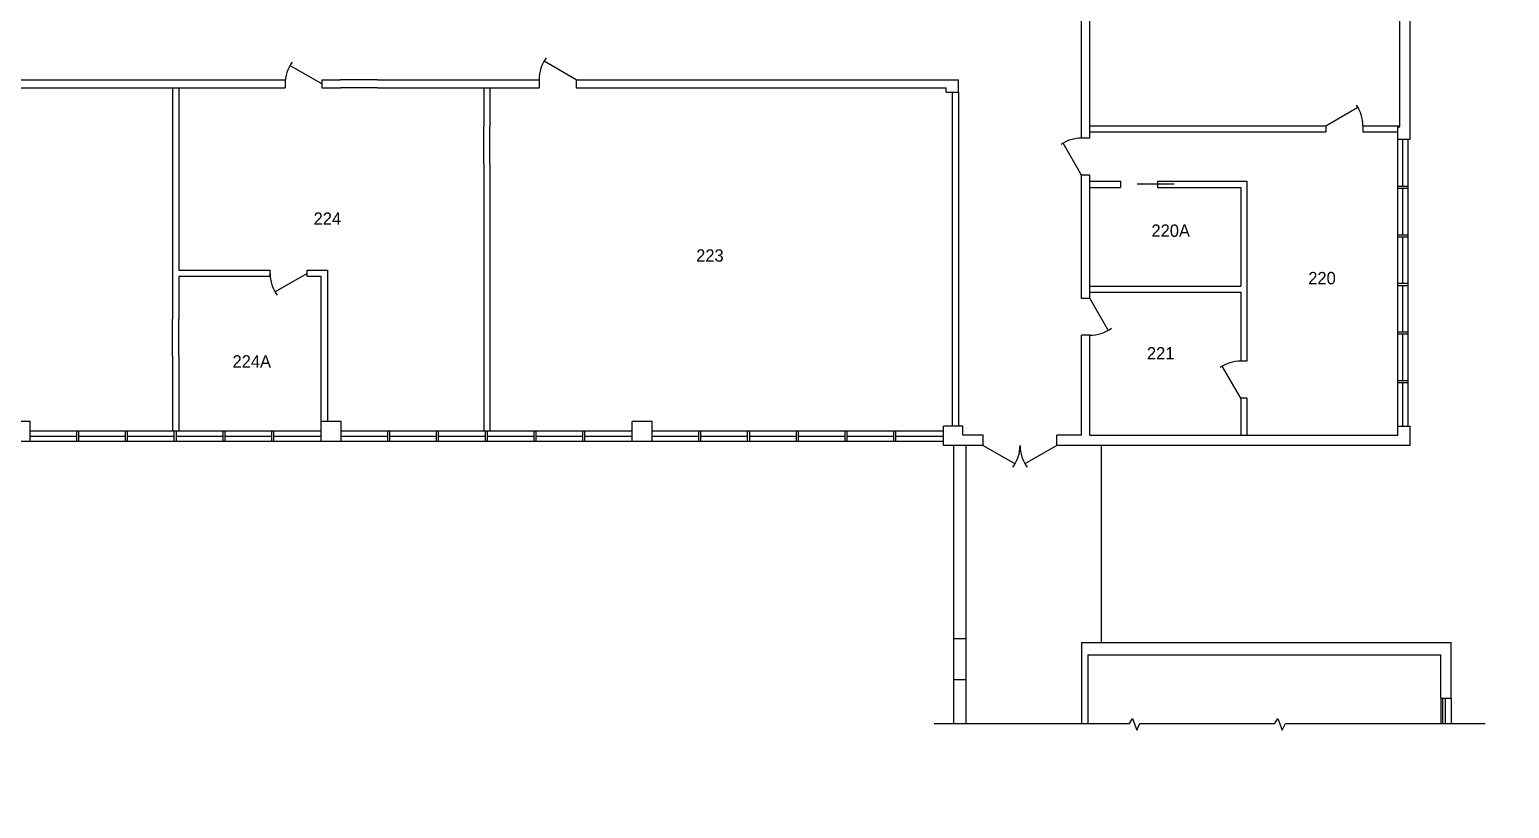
# Model space of a CAD drawing. Header units: inches. Extents: x -34849 to 37501, y -26482 to 39290.
# Drawn here: x 1586 to 3027, y 5883 to 6642 of the extents above; entities that cross this region are included whole.
import ezdxf
from ezdxf.enums import TextEntityAlignment as Align

# ---------------------------------------------------------------- set-up
doc = ezdxf.new("R2010")
doc.units = ezdxf.units.IN
doc.header["$MEASUREMENT"] = 0
for name, color, linetype in [('035$03DOOR', 150, 'Continuous'), ('035$03LOD', 251, 'Continuous'), ('035$03OFFICE', 7, 'Continuous'), ('035$03OUT', 7, 'Continuous'), ('035$03WAL', 7, 'Continuous'), ('035$04OFF', 7, 'Continuous')]:
    doc.layers.add(name, color=color, linetype=linetype)

# ---------------------------------------------------------------- blocks, each defined once
blk = doc.blocks.new('OFFICE')
at = {"color": 2, "linetype": 'Continuous'}
blk.add_attdef('OFFICE', text='', height=12, dxfattribs=at).set_placement((0, 0), align=Align.MIDDLE)

msp = doc.modelspace()

# ---------------------------------------------------------------- linework, layer by layer
at = {"layer": '035$03DOOR'}
for p, q in [((1870.7, 6588.7, 0), (1839.5, 6606.7, 0)), ((2118.2, 6592.7, 0), (2087, 6610.7, 0)), ((2848.7, 6547.9, 0), (2879.9, 6565.9, 0)), ((2610.7, 6499.9, 0), (2592.7, 6531.1, 0)), ((2700.8, 6490.9, 0), (2664.8, 6490.9, 0)), ((1856.2, 6404.2, 0), (1825, 6386.2, 0)), ((2618.7, 6379.9, 0), (2636.7, 6348.7, 0)), ((2765.7, 6282.7, 0), (2747.7, 6313.8, 0)), ((2514.7, 6236.7, 0), (2545.9, 6218.7, 0)), ((2586.7, 6236.7, 0), (2555.5, 6218.7, 0))]:
    msp.add_line(p, q, dxfattribs=at)
for centre, start, end in [((1870.7, 6588.7, 0), 143.8843, 180), ((2118.2, 6592.7, 0), 143.8843, 180), ((2848.7, 6547.9, 0), 0, 33.9788), ((2610.7, 6499.9, 0), 90, 124.17), ((1856.2, 6404.2, 0), 180, 216.1157), ((2618.7, 6379.9, 0), 270, 305.9532), ((2765.7, 6282.7, 0), 90, 124.17), ((2514.7, 6236.7, 0), 323.8843, 0), ((2586.7, 6236.7, 0), 180, 216.1157)]:
    msp.add_arc(centre, 36, start, end, dxfattribs=at)
at = {"layer": '035$03LOD'}
for p, q in [((2918.7, 6488.7, 0), (2918.7, 6534.9, 0)), ((2923.7, 6488.7, 0), (2923.7, 6534.9, 0)), ((2928.7, 6488.7, 0), (2928.7, 6534.9, 0)), ((2918.7, 6441.4, 0), (2918.7, 6486.7, 0)), ((2923.7, 6441.4, 0), (2923.7, 6486.7, 0)), ((2928.7, 6441.4, 0), (2928.7, 6486.7, 0)), ((2918.7, 6394.2, 0), (2918.7, 6439.4, 0)), ((2923.7, 6394.2, 0), (2923.7, 6439.4, 0)), ((2928.7, 6394.2, 0), (2928.7, 6439.4, 0)), ((2918.7, 6346.9, 0), (2918.7, 6392.2, 0)), ((2923.7, 6346.9, 0), (2923.7, 6392.2, 0)), ((2928.7, 6346.9, 0), (2928.7, 6392.2, 0)), ((2918.7, 6299.7, 0), (2918.7, 6344.9, 0)), ((2923.7, 6299.7, 0), (2923.7, 6344.9, 0)), ((2928.7, 6299.7, 0), (2928.7, 6344.9, 0)), ((2918.7, 6255.4, 0), (2918.7, 6297.7, 0)), ((2923.7, 6255.4, 0), (2923.7, 6297.7, 0)), ((2928.7, 6255.4, 0), (2928.7, 6297.7, 0)), ((1631.5, 6250.5, 0), (1586.5, 6250.5, 0)), ((1631.5, 6245.5, 0), (1586.5, 6245.5, 0)), ((1679, 6250.5, 0), (1633.5, 6250.5, 0)), ((1679, 6245.5, 0), (1633.5, 6245.5, 0)), ((1726.5, 6250.5, 0), (1681, 6250.5, 0)), ((1726.5, 6245.5, 0), (1681, 6245.5, 0)), ((1774, 6250.5, 0), (1728.5, 6250.5, 0)), ((1774, 6245.5, 0), (1728.5, 6245.5, 0)), ((1821.5, 6250.5, 0), (1776, 6250.5, 0)), ((1821.5, 6245.5, 0), (1776, 6245.5, 0)), ((1870, 6250.5, 0), (1823.5, 6250.5, 0)), ((1870, 6245.5, 0), (1823.5, 6245.5, 0)), ((1934.5, 6250.5, 0), (1889.5, 6250.5, 0)), ((1934.5, 6245.5, 0), (1889.5, 6245.5, 0)), ((1982, 6250.5, 0), (1936.5, 6250.5, 0)), ((1982, 6245.5, 0), (1936.5, 6245.5, 0)), ((2029.5, 6250.5, 0), (1984, 6250.5, 0)), ((2029.5, 6245.5, 0), (1984, 6245.5, 0)), ((2077, 6250.5, 0), (2031.5, 6250.5, 0)), ((2077, 6245.5, 0), (2031.5, 6245.5, 0)), ((2124.5, 6250.5, 0), (2079, 6250.5, 0)), ((2124.5, 6245.5, 0), (2079, 6245.5, 0)), ((2173, 6250.5, 0), (2126.5, 6250.5, 0)), ((2173, 6245.5, 0), (2126.5, 6245.5, 0)), ((2237.5, 6250.5, 0), (2192.5, 6250.5, 0)), ((2237.5, 6245.5, 0), (2192.5, 6245.5, 0)), ((2285, 6250.5, 0), (2239.5, 6250.5, 0)), ((2285, 6245.5, 0), (2239.5, 6245.5, 0)), ((2332.5, 6250.5, 0), (2287, 6250.5, 0)), ((2332.5, 6245.5, 0), (2287, 6245.5, 0)), ((2380, 6250.5, 0), (2334.5, 6250.5, 0)), ((2380, 6245.5, 0), (2334.5, 6245.5, 0)), ((2427.5, 6250.5, 0), (2382, 6250.5, 0)), ((2427.5, 6245.5, 0), (2382, 6245.5, 0)), ((2476, 6250.5, 0), (2429.5, 6250.5, 0)), ((2476, 6245.5, 0), (2429.5, 6245.5, 0)), ((1631.5, 6240.5, 0), (1586.5, 6240.5, 0)), ((1679, 6240.5, 0), (1633.5, 6240.5, 0)), ((1726.5, 6240.5, 0), (1681, 6240.5, 0)), ((1774, 6240.5, 0), (1728.5, 6240.5, 0)), ((1821.5, 6240.5, 0), (1776, 6240.5, 0)), ((1870, 6240.5, 0), (1823.5, 6240.5, 0)), ((1934.5, 6240.5, 0), (1889.5, 6240.5, 0)), ((1982, 6240.5, 0), (1936.5, 6240.5, 0)), ((2029.5, 6240.5, 0), (1984, 6240.5, 0)), ((2077, 6240.5, 0), (2031.5, 6240.5, 0)), ((2124.5, 6240.5, 0), (2079, 6240.5, 0)), ((2173, 6240.5, 0), (2126.5, 6240.5, 0)), ((2237.5, 6240.5, 0), (2192.5, 6240.5, 0)), ((2285, 6240.5, 0), (2239.5, 6240.5, 0)), ((2332.5, 6240.5, 0), (2287, 6240.5, 0)), ((2380, 6240.5, 0), (2334.5, 6240.5, 0)), ((2427.5, 6240.5, 0), (2382, 6240.5, 0)), ((2476, 6240.5, 0), (2429.5, 6240.5, 0)), ((2960.7, 5990.7, 0), (2960.7, 5965.9, 0)), ((2970.7, 5990.7, 0), (2970.7, 5965.9, 0)), ((2657.2, 5965.9, 0), (2660.2, 5970.9, 0)), ((2660.2, 5970.9, 0), (2664.4, 5959.5, 0)), ((2798.9, 5965.9, 0), (2801.9, 5970.9, 0)), ((2801.9, 5970.9, 0), (2806.1, 5959.5, 0)), ((2466.9, 5965.9, 0), (2657.2, 5965.9, 0)), ((2664.4, 5959.5, 0), (2667.4, 5965.9, 0)), ((2667.4, 5965.9, 0), (2798.9, 5965.9, 0)), ((2806.1, 5959.5, 0), (2809.2, 5965.9, 0)), ((2809.2, 5965.9, 0), (3003.7, 5965.9, 0))]:
    msp.add_line(p, q, dxfattribs=at)
at = {"layer": '035$03LOD', "elevation": 0}
msp.add_lwpolyline([(2962.7, 5965.9), (2962.7, 5990.7), (2964.7, 5990.7), (2964.7, 5965.9)], dxfattribs=at)
at = {"layer": '035$03OUT'}
for p, q in [((2920.7, 6546.9, 0), (2920.7, 7222.4, 0)), ((2930.7, 6534.9, 0), (2930.7, 7234.4, 0)), ((2918.7, 6534.9, 0), (2918.7, 6546.9, 0)), ((2918.7, 6546.9, 0), (2920.7, 6546.9, 0)), ((2918.7, 6534.9, 0), (2930.7, 6534.9, 0)), ((2918.7, 6486.7, 0), (2918.7, 6488.7, 0)), ((2928.7, 6488.7, 0), (2918.7, 6488.7, 0)), ((2928.7, 6486.7, 0), (2928.7, 6488.7, 0)), ((2928.7, 6486.7, 0), (2918.7, 6486.7, 0)), ((2918.7, 6439.4, 0), (2918.7, 6441.4, 0)), ((2928.7, 6441.4, 0), (2918.7, 6441.4, 0)), ((2928.7, 6439.4, 0), (2918.7, 6439.4, 0)), ((2928.7, 6439.4, 0), (2928.7, 6441.4, 0)), ((2918.7, 6392.2, 0), (2918.7, 6394.2, 0)), ((2928.7, 6394.2, 0), (2918.7, 6394.2, 0)), ((2928.7, 6392.2, 0), (2918.7, 6392.2, 0)), ((2928.7, 6392.2, 0), (2928.7, 6394.2, 0)), ((2918.7, 6344.9, 0), (2918.7, 6346.9, 0)), ((2928.7, 6346.9, 0), (2918.7, 6346.9, 0)), ((2928.7, 6344.9, 0), (2918.7, 6344.9, 0)), ((2928.7, 6344.9, 0), (2928.7, 6346.9, 0)), ((2918.7, 6297.7, 0), (2918.7, 6299.7, 0)), ((2928.7, 6299.7, 0), (2918.7, 6299.7, 0)), ((2928.7, 6297.7, 0), (2928.7, 6299.7, 0)), ((2928.7, 6297.7, 0), (2918.7, 6297.7, 0)), ((1586.5, 6260, 0), (1567, 6260, 0)), ((1586.5, 6240.5, 0), (1586.5, 6260, 0)), ((1870, 6240.5, 0), (1870, 6260, 0)), ((1889.5, 6260, 0), (1870, 6260, 0)), ((1889.5, 6240.5, 0), (1889.5, 6260, 0)), ((2173, 6240.5, 0), (2173, 6260, 0)), ((2192.5, 6260, 0), (2173, 6260, 0)), ((2192.5, 6240.5, 0), (2192.5, 6260, 0)), ((1633.5, 6250.5, 0), (1631.5, 6250.5, 0)), ((1631.5, 6250.5, 0), (1631.5, 6240.5, 0)), ((1633.5, 6250.5, 0), (1633.5, 6240.5, 0)), ((1681, 6250.5, 0), (1679, 6250.5, 0)), ((1679, 6250.5, 0), (1679, 6240.5, 0)), ((1681, 6250.5, 0), (1681, 6240.5, 0)), ((1728.5, 6250.5, 0), (1726.5, 6250.5, 0)), ((1726.5, 6250.5, 0), (1726.5, 6240.5, 0)), ((1728.5, 6250.5, 0), (1728.5, 6240.5, 0)), ((1776, 6250.5, 0), (1774, 6250.5, 0)), ((1774, 6250.5, 0), (1774, 6240.5, 0)), ((1776, 6250.5, 0), (1776, 6240.5, 0)), ((1823.5, 6250.5, 0), (1821.5, 6250.5, 0)), ((1821.5, 6250.5, 0), (1821.5, 6240.5, 0)), ((1823.5, 6250.5, 0), (1823.5, 6240.5, 0)), ((1936.5, 6250.5, 0), (1934.5, 6250.5, 0)), ((1934.5, 6250.5, 0), (1934.5, 6240.5, 0)), ((1936.5, 6250.5, 0), (1936.5, 6240.5, 0)), ((1984, 6250.5, 0), (1982, 6250.5, 0)), ((1982, 6250.5, 0), (1982, 6240.5, 0)), ((1984, 6250.5, 0), (1984, 6240.5, 0)), ((2031.5, 6250.5, 0), (2029.5, 6250.5, 0)), ((2029.5, 6250.5, 0), (2029.5, 6240.5, 0)), ((2031.5, 6250.5, 0), (2031.5, 6240.5, 0)), ((2079, 6250.5, 0), (2077, 6250.5, 0)), ((2077, 6250.5, 0), (2077, 6240.5, 0)), ((2079, 6250.5, 0), (2079, 6240.5, 0)), ((2126.5, 6250.5, 0), (2124.5, 6250.5, 0)), ((2124.5, 6250.5, 0), (2124.5, 6240.5, 0)), ((2126.5, 6250.5, 0), (2126.5, 6240.5, 0)), ((2239.5, 6250.5, 0), (2237.5, 6250.5, 0)), ((2237.5, 6250.5, 0), (2237.5, 6240.5, 0)), ((2239.5, 6250.5, 0), (2239.5, 6240.5, 0)), ((2287, 6250.5, 0), (2285, 6250.5, 0)), ((2285, 6250.5, 0), (2285, 6240.5, 0)), ((2287, 6250.5, 0), (2287, 6240.5, 0)), ((2334.5, 6250.5, 0), (2332.5, 6250.5, 0)), ((2332.5, 6250.5, 0), (2332.5, 6240.5, 0)), ((2334.5, 6250.5, 0), (2334.5, 6240.5, 0)), ((2382, 6250.5, 0), (2380, 6250.5, 0)), ((2380, 6250.5, 0), (2380, 6240.5, 0)), ((2382, 6250.5, 0), (2382, 6240.5, 0)), ((2429.5, 6250.5, 0), (2427.5, 6250.5, 0)), ((2427.5, 6250.5, 0), (2427.5, 6240.5, 0)), ((2429.5, 6250.5, 0), (2429.5, 6240.5, 0)), ((2476.3, 6236.7, 0), (2476.3, 6255.4, 0)), ((2495.1, 6255.4, 0), (2476.3, 6255.4, 0)), ((2495.1, 6246.7, 0), (2495.1, 6255.4, 0)), ((2514.7, 6246.7, 0), (2495.1, 6246.7, 0)), ((2514.7, 6236.7, 0), (2514.7, 6246.7, 0)), ((2610.7, 6246.7, 0), (2586.7, 6246.7, 0)), ((2586.7, 6236.7, 0), (2586.7, 6246.7, 0)), ((2618.7, 6246.7, 0), (2918.7, 6246.7, 0)), ((2918.7, 6246.7, 0), (2918.7, 6255.4, 0)), ((2918.7, 6255.4, 0), (2930.7, 6255.4, 0)), ((2930.7, 6236.7, 0), (2930.7, 6255.4, 0)), ((1586.5, 6240.5, 0), (1567, 6240.5, 0)), ((1633.5, 6240.5, 0), (1631.5, 6240.5, 0)), ((1681, 6240.5, 0), (1679, 6240.5, 0)), ((1728.5, 6240.5, 0), (1726.5, 6240.5, 0)), ((1776, 6240.5, 0), (1774, 6240.5, 0)), ((1823.5, 6240.5, 0), (1821.5, 6240.5, 0)), ((1889.5, 6240.5, 0), (1870, 6240.5, 0)), ((1936.5, 6240.5, 0), (1934.5, 6240.5, 0)), ((1984, 6240.5, 0), (1982, 6240.5, 0)), ((2031.5, 6240.5, 0), (2029.5, 6240.5, 0)), ((2079, 6240.5, 0), (2077, 6240.5, 0)), ((2126.5, 6240.5, 0), (2124.5, 6240.5, 0)), ((2192.5, 6240.5, 0), (2173, 6240.5, 0)), ((2239.5, 6240.5, 0), (2237.5, 6240.5, 0)), ((2287, 6240.5, 0), (2285, 6240.5, 0)), ((2334.5, 6240.5, 0), (2332.5, 6240.5, 0)), ((2382, 6240.5, 0), (2380, 6240.5, 0)), ((2429.5, 6240.5, 0), (2427.5, 6240.5, 0)), ((2514.7, 6236.7, 0), (2476.3, 6236.7, 0)), ((2485.8, 6236.7, 0), (2485.8, 5965.9, 0)), ((2497.8, 6236.7, 0), (2497.8, 5965.9, 0)), ((2930.7, 6236.7, 0), (2586.7, 6236.7, 0)), ((2629.7, 6236.7, 0), (2629.7, 6045.1, 0)), ((2485.8, 6048.7, 0), (2497.8, 6048.7, 0)), ((2610.7, 6044.7, 0), (2970.7, 6044.7, 0)), ((2610.7, 6044.7, 0), (2610.7, 5965.9, 0)), ((2970.7, 5990.7, 0), (2970.7, 6044.7, 0)), ((2616.7, 6032.7, 0), (2960.7, 6032.7, 0)), ((2616.7, 6032.7, 0), (2616.7, 5965.9, 0)), ((2960.7, 5990.7, 0), (2960.7, 6032.7, 0)), ((2485.8, 6008.7, 0), (2497.8, 6008.7, 0)), ((2960.7, 5990.7, 0), (2970.7, 5990.7, 0))]:
    msp.add_line(p, q, dxfattribs=at)
at = {"layer": '035$03WAL'}
for p, q in [((2610.7, 6535.9, 0), (2610.7, 6962.7, 0)), ((2618.7, 6535.9, 0), (2618.7, 6962.7, 0)), ((1364.7, 6592.7, 0), (1834.7, 6592.7, 0)), ((1834.7, 6592.7, 0), (1834.7, 6584.7, 0)), ((1870.7, 6592.7, 0), (1888.7, 6592.7, 0)), ((1870.7, 6592.7, 0), (1870.7, 6584.7, 0)), ((1924.7, 6592.7, 0), (1888.7, 6592.7, 0)), ((1924.7, 6592.7, 0), (2082.2, 6592.7, 0)), ((2082.2, 6592.7, 0), (2082.2, 6584.7, 0)), ((2118.2, 6592.7, 0), (2490.7, 6592.7, 0)), ((2118.2, 6592.7, 0), (2118.2, 6584.7, 0)), ((2490.7, 6580.7, 0), (2490.7, 6592.7, 0)), ((1364.7, 6584.7, 0), (1834.7, 6584.7, 0)), ((1725.2, 6584.7, 0), (1725.2, 6547.7, 0)), ((1731.2, 6584.7, 0), (1731.2, 6547.7, 0)), ((1870.7, 6584.7, 0), (1888.7, 6584.7, 0)), ((1924.7, 6584.7, 0), (1888.7, 6584.7, 0)), ((1924.7, 6584.7, 0), (2082.2, 6584.7, 0)), ((2028.2, 6584.7, 0), (2028.2, 6546.7, 0)), ((2034.2, 6584.7, 0), (2034.2, 6546.7, 0)), ((2118.2, 6584.7, 0), (2478.7, 6584.7, 0)), ((2478.7, 6580.7, 0), (2478.7, 6584.7, 0)), ((2478.7, 6580.7, 0), (2490.7, 6580.7, 0)), ((2484.7, 6580.7, 0), (2484.7, 6255.4, 0)), ((2490.7, 6580.7, 0), (2490.7, 6255.4, 0)), ((1725.2, 6547.7, 0), (1725.2, 6511.7, 0)), ((1731.2, 6547.7, 0), (1731.2, 6511.7, 0)), ((2028.2, 6510.7, 0), (2028.2, 6546.7, 0)), ((2034.2, 6510.7, 0), (2034.2, 6546.7, 0)), ((2618.7, 6547.9, 0), (2848.7, 6547.9, 0)), ((2848.7, 6547.9, 0), (2848.7, 6541.9, 0)), ((2884.7, 6547.9, 0), (2920.7, 6547.9, 0)), ((2884.7, 6547.9, 0), (2884.7, 6541.9, 0)), ((2618.7, 6535.9, 0), (2610.7, 6535.9, 0)), ((2618.7, 6541.9, 0), (2848.7, 6541.9, 0)), ((2884.7, 6541.9, 0), (2918.7, 6541.9, 0)), ((1725.2, 6511.7, 0), (1725.2, 6359.7, 0)), ((1731.2, 6511.7, 0), (1731.2, 6410.7, 0)), ((2028.2, 6510.7, 0), (2028.2, 6416.7, 0)), ((2034.2, 6510.7, 0), (2034.2, 6359.7, 0)), ((2610.7, 6379.9, 0), (2610.7, 6499.9, 0)), ((2618.7, 6499.9, 0), (2610.7, 6499.9, 0)), ((2618.7, 6379.9, 0), (2618.7, 6499.9, 0)), ((2618.7, 6493.9, 0), (2648.7, 6493.9, 0)), ((2618.7, 6487.9, 0), (2648.7, 6487.9, 0)), ((2648.7, 6493.9, 0), (2648.7, 6487.9, 0)), ((2684.7, 6493.9, 0), (2771.7, 6493.9, 0)), ((2684.7, 6493.9, 0), (2684.7, 6487.9, 0)), ((2684.7, 6487.9, 0), (2765.7, 6487.9, 0)), ((2765.7, 6487.9, 0), (2765.7, 6391.9, 0)), ((2771.7, 6493.9, 0), (2771.7, 6318.7, 0)), ((2028.2, 6416.7, 0), (2028.2, 6359.7, 0)), ((1731.2, 6410.7, 0), (1731.2, 6407.2, 0)), ((1731.2, 6407.2, 0), (1820.3, 6407.2, 0)), ((1820.3, 6401.2, 0), (1731.2, 6401.2, 0)), ((1731.2, 6401.2, 0), (1731.2, 6359.7, 0)), ((1820.2, 6401.2, 0), (1820.2, 6407.2, 0)), ((1856.2, 6401.2, 0), (1856.2, 6407.2, 0)), ((1856.2, 6407.2, 0), (1876, 6407.2, 0)), ((1870, 6401.2, 0), (1856.2, 6401.2, 0)), ((1870, 6260, 0), (1870, 6401.2, 0)), ((1876, 6407.2, 0), (1876, 6260, 0)), ((2618.7, 6391.9, 0), (2765.7, 6391.9, 0)), ((2618.7, 6379.9, 0), (2610.7, 6379.9, 0)), ((2618.7, 6385.9, 0), (2765.7, 6385.9, 0)), ((2765.7, 6385.9, 0), (2765.7, 6318.7, 0)), ((1725.2, 6323.7, 0), (1725.2, 6359.7, 0)), ((1731.2, 6323.7, 0), (1731.2, 6359.7, 0)), ((2028.2, 6359.7, 0), (2028.2, 6323.7, 0)), ((2034.2, 6359.7, 0), (2034.2, 6323.7, 0)), ((2610.7, 6246.7, 0), (2610.7, 6343.9, 0)), ((2618.7, 6343.9, 0), (2610.7, 6343.9, 0)), ((2618.7, 6246.7, 0), (2618.7, 6343.9, 0)), ((1725.2, 6323.7, 0), (1725.2, 6250.5, 0)), ((1731.2, 6323.7, 0), (1731.2, 6250.5, 0)), ((2028.2, 6323.7, 0), (2028.2, 6250.5, 0)), ((2034.2, 6323.7, 0), (2034.2, 6250.5, 0)), ((2771.7, 6318.7, 0), (2765.7, 6318.7, 0)), ((2765.7, 6282.7, 0), (2765.7, 6246.7, 0)), ((2771.7, 6282.7, 0), (2765.7, 6282.7, 0)), ((2771.7, 6282.7, 0), (2771.7, 6246.7, 0))]:
    msp.add_line(p, q, dxfattribs=at)
at = {"layer": '035$04OFF', "color": 1}
msp.add_circle((4615.6, 6404.2, 0), 32885.9, dxfattribs=at)

# ---------------------------------------------------------------- block references
at = {"layer": '035$03OFFICE', "color": 7}
ref = msp.add_blockref('OFFICE', (1875.9, 6457.6), dxfattribs=at)
ref.add_attrib('OFFICE', '224', dxfattribs={"layer": '0', "color": 7, "linetype": 'Continuous', "height": 12}).set_placement((1875.9, 6457.6), align=Align.MIDDLE)
ref = msp.add_blockref('OFFICE', (2697.5, 6445.8), dxfattribs=at)
ref.add_attrib('OFFICE', '220A', dxfattribs={"layer": '0', "color": 7, "linetype": 'Continuous', "height": 12}).set_placement((2697.5, 6445.8), align=Align.MIDDLE)
ref = msp.add_blockref('OFFICE', (2248.6, 6421.6), dxfattribs=at)
ref.add_attrib('OFFICE', '223', dxfattribs={"layer": '0', "color": 7, "linetype": 'Continuous', "height": 12}).set_placement((2248.6, 6421.6), align=Align.MIDDLE)
ref = msp.add_blockref('OFFICE', (2844.9, 6399.6), dxfattribs=at)
ref.add_attrib('OFFICE', '220', dxfattribs={"layer": '0', "color": 7, "linetype": 'Continuous', "height": 12}).set_placement((2844.9, 6399.6), align=Align.MIDDLE)
ref = msp.add_blockref('OFFICE', (2687.7, 6326.5), dxfattribs=at)
ref.add_attrib('OFFICE', '221', dxfattribs={"layer": '0', "color": 7, "linetype": 'Continuous', "height": 12}).set_placement((2687.7, 6326.5), align=Align.MIDDLE)
ref = msp.add_blockref('OFFICE', (1802.3, 6318.6), dxfattribs=at)
ref.add_attrib('OFFICE', '224A', dxfattribs={"layer": '0', "color": 7, "linetype": 'Continuous', "height": 12}).set_placement((1802.3, 6318.6), align=Align.MIDDLE)

doc.saveas('drawing.dxf')
